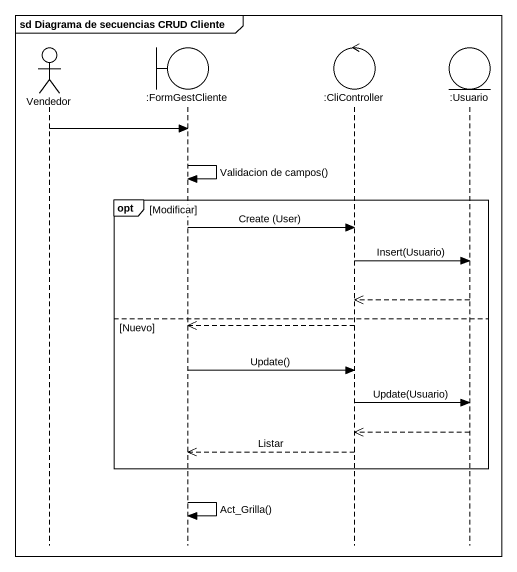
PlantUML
@startuml
mainframe sd Diagrama de secuencias CRUD Cliente
hide footbox
actor Vendedor
boundary ":FormGestCliente" as FormGestCliente
control ":CliController" as CliController
entity ":Usuario" as Usuario

Vendedor -> FormGestCliente
FormGestCliente -> FormGestCliente : Validacion de campos()
opt Modificar
  FormGestCliente -> CliController : Create (User)
  CliController -> Usuario : Insert(Usuario)
  Usuario -->> CliController
else Nuevo
  CliController -->> FormGestCliente
  FormGestCliente -> CliController : Update()
  CliController -> Usuario : Update(Usuario)
  Usuario -->> CliController
  CliController -->> FormGestCliente : Listar
end
FormGestCliente -> FormGestCliente : Act_Grilla()
@enduml
